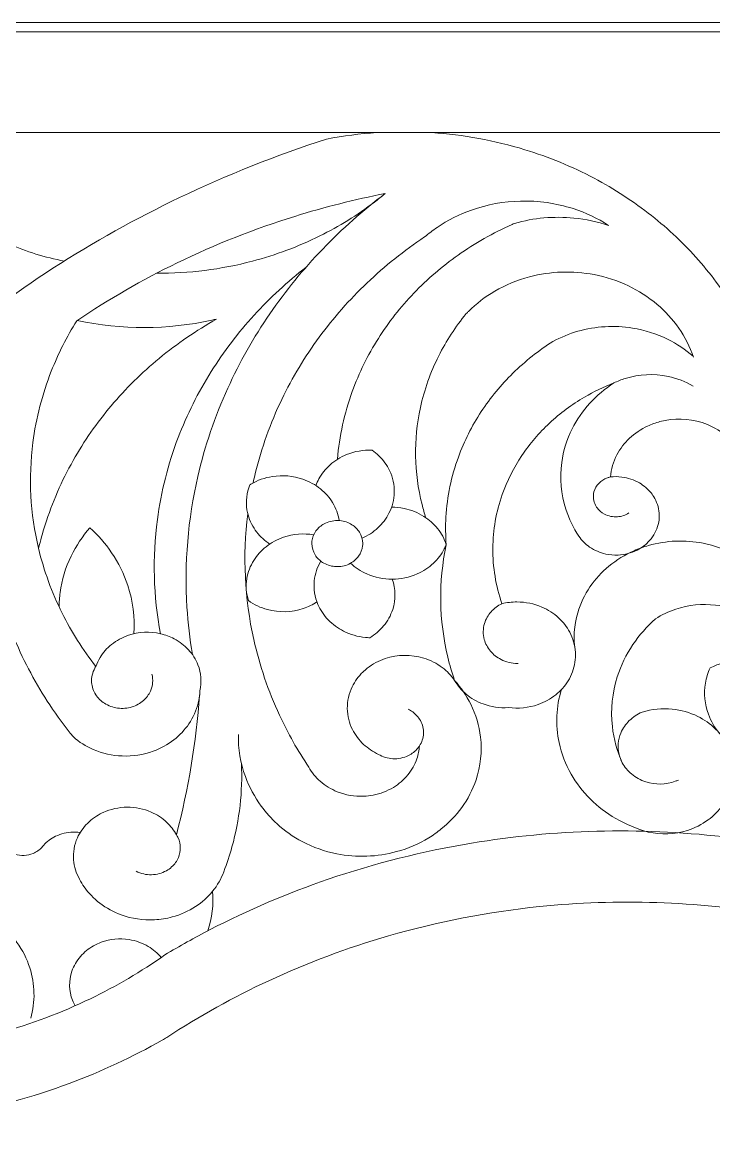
# Model space of a CAD drawing. Header units: millimetres. Extents: x 4600 to 4846, y 410 to 672.
# Drawn here: x 4638.1 to 4675.4, y 611.7 to 672.3 of the extents above; entities that cross this region are included whole.
import ezdxf

# ---------------------------------------------------------------- set-up
doc = ezdxf.new("R2010")
doc.units = ezdxf.units.MM
doc.header["$MEASUREMENT"] = 0
doc.layers.add('SITARA ALL', color=18, linetype='Continuous', true_color=0x000000)

msp = doc.modelspace()

# ---------------------------------------------------------------- linework, layer by layer
at = {"layer": 'SITARA ALL', "lineweight": 9}
for points, knots in [([(4601.51, 672.296), (4601.51, 672.296), (4845.51, 672.296), (4845.51, 672.296), (4845.51, 672.296), (4845.51, 550.296), (4845.51, 550.296), (4845.51, 550.296), (4601.51, 550.296), (4601.51, 550.296), (4601.51, 550.296), (4601.51, 672.296), (4601.51, 672.296)], [0, 0, 0, 0, 0.25, 0.25, 0.25, 0.5, 0.5, 0.5, 0.75, 0.75, 0.75, 1, 1, 1, 1]), ([(4603.512, 626.277), (4603.512, 626.277), (4603.512, 671.796), (4603.512, 671.796), (4603.512, 671.796), (4703.51, 671.796), (4703.51, 671.796), (4703.51, 671.796), (4803.507, 671.796), (4803.507, 671.796), (4803.507, 671.796), (4803.507, 626.277), (4803.507, 626.277)], [0, 0, 0, 0, 0.2, 0.2, 0.2, 0.4, 0.4, 0.4, 0.6, 0.6, 0.6, 1, 1, 1, 1]), ([(4640.404, 659.423), (4639.363, 659.616), (4638.349, 659.932), (4637.383, 660.364), (4636.551, 660.736), (4635.761, 661.197), (4635.028, 661.738), (4634.34, 662.246), (4633.709, 662.826), (4633.145, 663.468), (4632.594, 664.098), (4632.114, 664.787), (4631.716, 665.523), (4631.459, 665.999), (4631.238, 666.494), (4631.056, 667.003), (4630.711, 666.706), (4630.413, 666.359), (4630.169, 665.975), (4629.905, 665.558), (4629.716, 665.1), (4629.608, 664.619), (4629.446, 663.886), (4629.487, 663.124), (4629.726, 662.412), (4629.877, 661.963), (4630.1, 661.542), (4630.387, 661.165), (4630.448, 661.085), (4630.511, 661.006), (4630.577, 660.93)], [0, 0, 0, 0, 0.090909, 0.090909, 0.090909, 0.181818, 0.181818, 0.181818, 0.272727, 0.272727, 0.272727, 0.363636, 0.363636, 0.363636, 0.454545, 0.454545, 0.454545, 0.545455, 0.545455, 0.545455, 0.636364, 0.636364, 0.636364, 0.727273, 0.727273, 0.727273, 0.818182, 0.818182, 0.818182, 1, 1, 1, 1]), ([(4657.274, 666.353), (4656.362, 666.293), (4655.454, 666.177), (4654.556, 666.005), (4651.842, 665.13), (4649.189, 664.074), (4646.616, 662.844), (4644.261, 661.718), (4641.981, 660.445), (4639.787, 659.031), (4637.672, 657.667), (4635.645, 656.172), (4633.719, 654.553), (4631.852, 652.984), (4630.088, 651.298), (4628.435, 649.504), (4626.819, 647.751), (4625.318, 645.895), (4623.942, 643.948), (4622.54, 641.966), (4621.276, 639.89), (4620.157, 637.736), (4618.977, 635.464), (4617.968, 633.109), (4617.137, 630.688)], [0, 0, 0, 0, 0.111111, 0.111111, 0.111111, 0.222222, 0.222222, 0.222222, 0.333333, 0.333333, 0.333333, 0.444444, 0.444444, 0.444444, 0.555556, 0.555556, 0.555556, 0.666667, 0.666667, 0.666667, 0.777778, 0.777778, 0.777778, 1, 1, 1, 1]), ([(4660.234, 666.353), (4661.938, 666.241), (4663.623, 665.932), (4665.257, 665.433), (4666.55, 665.038), (4667.802, 664.521), (4668.998, 663.889), (4670.088, 663.312), (4671.125, 662.637), (4672.093, 661.873), (4673.01, 661.15), (4673.859, 660.346), (4674.63, 659.469), (4675.393, 658.602), (4676.073, 657.663), (4676.66, 656.668), (4677.059, 655.991), (4677.411, 655.288), (4677.716, 654.563), (4678.196, 656.727), (4678.868, 658.845), (4679.723, 660.89), (4680.11, 661.817), (4680.533, 662.729), (4680.992, 663.623), (4681.219, 664.038), (4681.506, 664.419), (4681.844, 664.751), (4682.197, 665.098), (4682.597, 665.394), (4683.032, 665.629), (4683.538, 665.903), (4684.084, 666.098), (4684.649, 666.207), (4684.905, 666.257), (4685.165, 666.29), (4685.425, 666.305), (4686.63, 666.506), (4687.864, 666.449), (4689.045, 666.14), (4689.75, 665.956), (4690.428, 665.679), (4691.061, 665.318), (4691.618, 665), (4692.133, 664.614), (4692.596, 664.17), (4693.035, 663.747), (4693.419, 663.27), (4693.738, 662.751), (4693.754, 662.726), (4693.769, 662.7), (4693.784, 662.675), (4694.038, 662.233), (4694.353, 661.829), (4694.72, 661.475), (4695.102, 661.107), (4695.533, 660.793), (4695.999, 660.541), (4696.184, 660.441), (4696.373, 660.35), (4696.566, 660.27), (4697.22, 660.049), (4697.928, 660.051), (4698.58, 660.275), (4698.906, 660.386), (4699.209, 660.554), (4699.476, 660.772), (4699.716, 660.967), (4699.919, 661.202), (4700.077, 661.468), (4700.105, 661.516), (4700.132, 661.564), (4700.157, 661.613), (4700.39, 661.622), (4700.618, 661.688), (4700.82, 661.806), (4700.986, 661.902), (4701.127, 662.036), (4701.234, 662.195), (4701.347, 662.366), (4701.411, 662.564), (4701.419, 662.769), (4701.421, 662.802), (4701.42, 662.836), (4701.418, 662.87), (4701.406, 663.071), (4701.34, 663.264), (4701.227, 663.43), (4701.119, 663.589), (4700.977, 663.72), (4700.811, 663.815), (4700.606, 663.933), (4700.374, 663.997), (4700.138, 664.003), (4700.098, 664.004), (4700.059, 664.003), (4700.019, 664.001)], [0, 0, 0, 0, 0.030303, 0.030303, 0.030303, 0.060606, 0.060606, 0.060606, 0.090909, 0.090909, 0.090909, 0.121212, 0.121212, 0.121212, 0.151515, 0.151515, 0.151515, 0.181818, 0.181818, 0.181818, 0.212121, 0.212121, 0.212121, 0.242424, 0.242424, 0.242424, 0.272727, 0.272727, 0.272727, 0.30303, 0.30303, 0.30303, 0.333333, 0.333333, 0.333333, 0.363636, 0.363636, 0.363636, 0.393939, 0.393939, 0.393939, 0.424242, 0.424242, 0.424242, 0.454545, 0.454545, 0.454545, 0.484848, 0.484848, 0.484848, 0.515152, 0.515152, 0.515152, 0.545455, 0.545455, 0.545455, 0.575758, 0.575758, 0.575758, 0.606061, 0.606061, 0.606061, 0.636364, 0.636364, 0.636364, 0.666667, 0.666667, 0.666667, 0.69697, 0.69697, 0.69697, 0.727273, 0.727273, 0.727273, 0.757576, 0.757576, 0.757576, 0.787879, 0.787879, 0.787879, 0.818182, 0.818182, 0.818182, 0.848485, 0.848485, 0.848485, 0.878788, 0.878788, 0.878788, 0.909091, 0.909091, 0.909091, 0.939394, 0.939394, 0.939394, 1, 1, 1, 1]), ([(4645.128, 637.132), (4645.208, 636.829), (4645.181, 636.507), (4645.052, 636.222), (4644.963, 636.026), (4644.833, 635.851), (4644.67, 635.71), (4644.492, 635.555), (4644.283, 635.439), (4644.057, 635.37), (4643.804, 635.292), (4643.537, 635.27), (4643.275, 635.306), (4643.021, 635.34), (4642.778, 635.429), (4642.563, 635.567), (4642.378, 635.686), (4642.22, 635.842), (4642.099, 636.026), (4641.968, 636.225), (4641.891, 636.455), (4641.874, 636.692), (4641.856, 636.96), (4641.917, 637.227), (4642.049, 637.46), (4642.065, 637.49), (4642.083, 637.519), (4642.102, 637.547), (4641.4, 638.445), (4640.79, 639.411), (4640.281, 640.43), (4639.725, 641.542), (4639.298, 642.715), (4639.009, 643.924), (4638.562, 645.792), (4638.459, 647.726), (4638.704, 649.63), (4638.875, 650.95), (4639.21, 652.244), (4639.7, 653.481), (4640.074, 654.427), (4640.534, 655.336), (4641.074, 656.198), (4642.804, 657.37), (4644.617, 658.415), (4646.497, 659.328), (4648.546, 660.322), (4650.668, 661.161), (4652.843, 661.836), (4654.447, 662.334), (4656.076, 662.745), (4657.724, 663.067), (4656.521, 662.159), (4655.392, 661.157), (4654.346, 660.072), (4653.3, 658.986), (4652.345, 657.817), (4651.49, 656.574), (4650.618, 655.306), (4649.859, 653.964), (4649.222, 652.562), (4648.527, 651.033), (4647.986, 649.438), (4647.607, 647.802), (4647.072, 645.489), (4646.874, 643.113), (4647.02, 640.744), (4647.072, 639.891), (4647.169, 639.041), (4647.31, 638.198)], [0, 0, 0, 0, 0.041667, 0.041667, 0.041667, 0.083333, 0.083333, 0.083333, 0.125, 0.125, 0.125, 0.166667, 0.166667, 0.166667, 0.208333, 0.208333, 0.208333, 0.25, 0.25, 0.25, 0.291667, 0.291667, 0.291667, 0.333333, 0.333333, 0.333333, 0.375, 0.375, 0.375, 0.416667, 0.416667, 0.416667, 0.458333, 0.458333, 0.458333, 0.5, 0.5, 0.5, 0.541667, 0.541667, 0.541667, 0.583333, 0.583333, 0.583333, 0.625, 0.625, 0.625, 0.666667, 0.666667, 0.666667, 0.708333, 0.708333, 0.708333, 0.75, 0.75, 0.75, 0.791667, 0.791667, 0.791667, 0.833333, 0.833333, 0.833333, 0.875, 0.875, 0.875, 0.916667, 0.916667, 0.916667, 1, 1, 1, 1]), ([(4645.376, 658.763), (4647.124, 658.753), (4648.865, 658.973), (4650.555, 659.417), (4651.809, 659.747), (4653.026, 660.202), (4654.188, 660.777), (4655.227, 661.29), (4656.214, 661.901), (4657.137, 662.601), (4657.336, 662.753), (4657.532, 662.908), (4657.724, 663.067)], [0, 0, 0, 0, 0.2, 0.2, 0.2, 0.4, 0.4, 0.4, 0.6, 0.6, 0.6, 1, 1, 1, 1]), ([(4655.142, 648.727), (4655.245, 649.976), (4655.514, 651.205), (4655.942, 652.383), (4656.306, 653.388), (4656.779, 654.349), (4657.351, 655.251), (4657.906, 656.126), (4658.547, 656.943), (4659.264, 657.69), (4659.993, 658.449), (4660.792, 659.136), (4661.652, 659.742), (4662.566, 660.387), (4663.541, 660.942), (4664.563, 661.399), (4664.605, 661.419), (4664.649, 661.438), (4664.692, 661.457), (4665.736, 661.751), (4666.826, 661.847), (4667.906, 661.742), (4668.542, 661.681), (4669.17, 661.549), (4669.778, 661.349), (4669.179, 661.732), (4668.534, 662.036), (4667.857, 662.252), (4666.942, 662.545), (4665.984, 662.682), (4665.023, 662.658), (4664.121, 662.637), (4663.228, 662.474), (4662.377, 662.174), (4661.719, 661.943), (4661.094, 661.628), (4660.517, 661.237), (4660.283, 661.078), (4660.059, 660.907), (4659.844, 660.724), (4658.739, 659.985), (4657.699, 659.154), (4656.736, 658.238), (4655.793, 657.342), (4654.932, 656.365), (4654.16, 655.318), (4653.384, 654.264), (4652.707, 653.14), (4652.139, 651.961), (4651.522, 650.683), (4651.042, 649.343), (4650.707, 647.964), (4650.666, 647.795), (4650.627, 647.626), (4650.59, 647.456)], [0, 0, 0, 0, 0.052632, 0.052632, 0.052632, 0.105263, 0.105263, 0.105263, 0.157895, 0.157895, 0.157895, 0.210526, 0.210526, 0.210526, 0.263158, 0.263158, 0.263158, 0.315789, 0.315789, 0.315789, 0.368421, 0.368421, 0.368421, 0.421053, 0.421053, 0.421053, 0.473684, 0.473684, 0.473684, 0.526316, 0.526316, 0.526316, 0.578947, 0.578947, 0.578947, 0.631579, 0.631579, 0.631579, 0.684211, 0.684211, 0.684211, 0.736842, 0.736842, 0.736842, 0.789474, 0.789474, 0.789474, 0.842105, 0.842105, 0.842105, 0.894737, 0.894737, 0.894737, 1, 1, 1, 1]), ([(4653.454, 659.1), (4652.444, 658.315), (4651.502, 657.446), (4650.639, 656.501), (4649.78, 655.56), (4649.007, 654.545), (4648.329, 653.466), (4647.619, 652.338), (4647.022, 651.142), (4646.545, 649.897), (4646, 648.471), (4645.623, 646.987), (4645.421, 645.474), (4645.149, 643.425), (4645.207, 641.346), (4645.594, 639.315)], [0, 0, 0, 0, 0.166667, 0.166667, 0.166667, 0.333333, 0.333333, 0.333333, 0.5, 0.5, 0.5, 0.666667, 0.666667, 0.666667, 1, 1, 1, 1]), ([(4674.355, 654.229), (4674.167, 654.79), (4673.899, 655.321), (4673.561, 655.806), (4673.228, 656.282), (4672.834, 656.713), (4672.39, 657.088), (4671.919, 657.485), (4671.399, 657.82), (4670.842, 658.084), (4670.254, 658.364), (4669.633, 658.567), (4668.994, 658.689), (4667.836, 658.912), (4666.643, 658.871), (4665.503, 658.571), (4664.846, 658.398), (4664.216, 658.137), (4663.629, 657.795), (4663.113, 657.495), (4662.638, 657.13), (4662.215, 656.709), (4662.174, 656.669), (4662.134, 656.627), (4662.094, 656.586), (4661.515, 655.882), (4661.017, 655.117), (4660.606, 654.304), (4660.16, 653.419), (4659.827, 652.482), (4659.617, 651.513), (4659.242, 649.789), (4659.273, 648.003), (4659.706, 646.293), (4659.767, 646.052), (4659.836, 645.814), (4659.912, 645.577)], [0, 0, 0, 0, 0.076923, 0.076923, 0.076923, 0.153846, 0.153846, 0.153846, 0.230769, 0.230769, 0.230769, 0.307692, 0.307692, 0.307692, 0.384615, 0.384615, 0.384615, 0.461538, 0.461538, 0.461538, 0.538462, 0.538462, 0.538462, 0.615385, 0.615385, 0.615385, 0.692308, 0.692308, 0.692308, 0.769231, 0.769231, 0.769231, 0.846154, 0.846154, 0.846154, 1, 1, 1, 1]), ([(4641.099, 656.216), (4643.496, 655.705), (4645.974, 655.712), (4648.368, 656.234), (4648.449, 656.252), (4648.53, 656.27), (4648.611, 656.289), (4647.521, 655.675), (4646.488, 654.967), (4645.523, 654.173), (4644.585, 653.4), (4643.719, 652.546), (4642.934, 651.618), (4642.158, 650.7), (4641.469, 649.71), (4640.877, 648.663), (4640.254, 647.559), (4639.747, 646.394), (4639.364, 645.185), (4639.231, 644.764), (4639.114, 644.339), (4639.012, 643.909)], [0, 0, 0, 0, 0.125, 0.125, 0.125, 0.25, 0.25, 0.25, 0.375, 0.375, 0.375, 0.5, 0.5, 0.5, 0.625, 0.625, 0.625, 0.75, 0.75, 0.75, 1, 1, 1, 1]), ([(4674.336, 654.287), (4673.919, 654.654), (4673.456, 654.963), (4672.957, 655.208), (4672.36, 655.5), (4671.722, 655.702), (4671.065, 655.806), (4670.082, 655.964), (4669.076, 655.905), (4668.118, 655.633), (4667.65, 655.501), (4667.198, 655.317), (4666.771, 655.084), (4665.995, 654.591), (4665.273, 654.018), (4664.615, 653.376), (4663.971, 652.747), (4663.396, 652.051), (4662.901, 651.299), (4662.396, 650.533), (4661.982, 649.711), (4661.667, 648.849), (4661.287, 647.808), (4661.061, 646.717), (4660.997, 645.61), (4660.969, 645.113), (4660.973, 644.615), (4661.011, 644.119), (4660.588, 642.116), (4660.617, 640.045), (4661.098, 638.056), (4661.202, 637.628), (4661.325, 637.205), (4661.468, 636.789), (4661.285, 637.06), (4661.058, 637.298), (4660.796, 637.493), (4660.495, 637.718), (4660.158, 637.889), (4659.798, 637.998), (4659.119, 638.204), (4658.394, 638.195), (4657.72, 637.972), (4657.37, 637.857), (4657.042, 637.682), (4656.751, 637.454), (4656.669, 637.39), (4656.591, 637.322), (4656.516, 637.249), (4656.278, 637.02), (4656.083, 636.752), (4655.938, 636.455), (4655.758, 636.089), (4655.668, 635.685), (4655.673, 635.277), (4655.68, 634.883), (4655.776, 634.496), (4655.954, 634.144), (4656.105, 633.845), (4656.308, 633.575), (4656.553, 633.347), (4656.791, 633.126), (4657.061, 632.943), (4657.355, 632.806), (4657.59, 632.666), (4657.855, 632.586), (4658.129, 632.573), (4658.42, 632.557), (4658.711, 632.616), (4658.973, 632.745), (4659.167, 632.84), (4659.339, 632.975), (4659.477, 633.141), (4659.508, 633.18), (4659.538, 633.22), (4659.566, 633.261), (4659.697, 633.459), (4659.774, 633.688), (4659.787, 633.925), (4659.799, 634.173), (4659.74, 634.419), (4659.618, 634.634), (4659.514, 634.817), (4659.372, 634.976), (4659.202, 635.098), (4659.127, 635.153), (4659.047, 635.201), (4658.964, 635.241)], [0, 0, 0, 0, 0.033333, 0.033333, 0.033333, 0.066667, 0.066667, 0.066667, 0.1, 0.1, 0.1, 0.133333, 0.133333, 0.133333, 0.166667, 0.166667, 0.166667, 0.2, 0.2, 0.2, 0.233333, 0.233333, 0.233333, 0.266667, 0.266667, 0.266667, 0.3, 0.3, 0.3, 0.333333, 0.333333, 0.333333, 0.366667, 0.366667, 0.366667, 0.4, 0.4, 0.4, 0.433333, 0.433333, 0.433333, 0.466667, 0.466667, 0.466667, 0.5, 0.5, 0.5, 0.533333, 0.533333, 0.533333, 0.566667, 0.566667, 0.566667, 0.6, 0.6, 0.6, 0.633333, 0.633333, 0.633333, 0.666667, 0.666667, 0.666667, 0.7, 0.7, 0.7, 0.733333, 0.733333, 0.733333, 0.766667, 0.766667, 0.766667, 0.8, 0.8, 0.8, 0.833333, 0.833333, 0.833333, 0.866667, 0.866667, 0.866667, 0.9, 0.9, 0.9, 0.933333, 0.933333, 0.933333, 1, 1, 1, 1]), ([(4674.347, 652.674), (4673.924, 652.922), (4673.464, 653.099), (4672.984, 653.198), (4672.218, 653.356), (4671.425, 653.319), (4670.677, 653.089), (4670.464, 653.023), (4670.256, 652.942), (4670.056, 652.845)], [0, 0, 0, 0, 0.25, 0.25, 0.25, 0.5, 0.5, 0.5, 1, 1, 1, 1]), ([(4649.797, 633.885), (4649.776, 633.109), (4649.903, 632.337), (4650.172, 631.609), (4650.382, 631.038), (4650.672, 630.5), (4651.033, 630.01), (4651.286, 629.668), (4651.57, 629.349), (4651.882, 629.059), (4652.29, 628.682), (4652.746, 628.361), (4653.238, 628.102), (4653.826, 627.792), (4654.457, 627.57), (4655.11, 627.443), (4656.18, 627.232), (4657.285, 627.272), (4658.337, 627.56), (4658.947, 627.726), (4659.53, 627.977), (4660.07, 628.306), (4660.306, 628.45), (4660.532, 628.609), (4660.747, 628.783), (4661.163, 629.117), (4661.533, 629.504), (4661.846, 629.936), (4662.178, 630.392), (4662.439, 630.896), (4662.62, 631.43), (4662.872, 632.173), (4662.955, 632.962), (4662.864, 633.741), (4662.791, 634.358), (4662.612, 634.957), (4662.335, 635.513), (4662.105, 635.975), (4661.813, 636.404), (4661.468, 636.789), (4661.629, 636.512), (4661.837, 636.266), (4662.082, 636.06), (4662.354, 635.831), (4662.665, 635.651), (4662.999, 635.528), (4663.435, 635.367), (4663.901, 635.3), (4664.365, 635.332), (4664.906, 635.26), (4665.455, 635.316), (4665.969, 635.496), (4666.315, 635.616), (4666.637, 635.794), (4666.923, 636.023), (4667.187, 636.233), (4667.412, 636.487), (4667.589, 636.774), (4667.779, 637.081), (4667.904, 637.422), (4667.959, 637.778), (4667.986, 637.959), (4667.994, 638.143), (4667.983, 638.326), (4667.959, 638.7), (4667.856, 639.066), (4667.681, 639.398), (4667.526, 639.691), (4667.321, 639.954), (4667.076, 640.178), (4666.812, 640.419), (4666.51, 640.613), (4666.181, 640.754), (4665.753, 640.936), (4665.293, 641.031), (4664.827, 641.03), (4664.556, 641.031), (4664.285, 640.999), (4664.02, 640.936), (4663.686, 641.899), (4663.52, 642.913), (4663.527, 643.932), (4663.536, 644.917), (4663.708, 645.893), (4664.035, 646.822), (4664.298, 647.569), (4664.655, 648.28), (4665.097, 648.938), (4665.524, 649.572), (4666.022, 650.156), (4666.581, 650.676), (4667.159, 651.213), (4667.794, 651.685), (4668.476, 652.082), (4668.982, 652.377), (4669.51, 652.632), (4670.056, 652.845), (4669.581, 652.537), (4669.148, 652.171), (4668.766, 651.753), (4668.385, 651.337), (4668.063, 650.871), (4667.809, 650.367), (4667.522, 649.797), (4667.33, 649.185), (4667.243, 648.553), (4667.127, 647.708), (4667.204, 646.847), (4667.467, 646.036), (4667.635, 645.518), (4667.873, 645.026), (4668.175, 644.572), (4668.33, 644.344), (4668.526, 644.147), (4668.753, 643.991), (4669.015, 643.812), (4669.309, 643.685), (4669.619, 643.617), (4669.838, 643.569), (4670.063, 643.55), (4670.288, 643.56), (4670.645, 643.575), (4670.995, 643.667), (4671.315, 643.828), (4671.57, 643.956), (4671.798, 644.131), (4671.989, 644.343), (4672.102, 644.469), (4672.199, 644.608), (4672.278, 644.757), (4672.434, 645.048), (4672.513, 645.373), (4672.509, 645.703), (4672.503, 646.023), (4672.419, 646.337), (4672.263, 646.618), (4672.206, 646.722), (4672.14, 646.82), (4672.066, 646.913), (4671.892, 647.13), (4671.68, 647.312), (4671.44, 647.451), (4671.147, 647.621), (4670.823, 647.73), (4670.487, 647.771), (4670.283, 647.796), (4670.077, 647.797), (4669.873, 647.773)], [0, 0, 0, 0, 0.02, 0.02, 0.02, 0.04, 0.04, 0.04, 0.06, 0.06, 0.06, 0.08, 0.08, 0.08, 0.1, 0.1, 0.1, 0.12, 0.12, 0.12, 0.14, 0.14, 0.14, 0.16, 0.16, 0.16, 0.18, 0.18, 0.18, 0.2, 0.2, 0.2, 0.22, 0.22, 0.22, 0.24, 0.24, 0.24, 0.26, 0.26, 0.26, 0.28, 0.28, 0.28, 0.3, 0.3, 0.3, 0.32, 0.32, 0.32, 0.34, 0.34, 0.34, 0.36, 0.36, 0.36, 0.38, 0.38, 0.38, 0.4, 0.4, 0.4, 0.42, 0.42, 0.42, 0.44, 0.44, 0.44, 0.46, 0.46, 0.46, 0.48, 0.48, 0.48, 0.5, 0.5, 0.5, 0.52, 0.52, 0.52, 0.54, 0.54, 0.54, 0.56, 0.56, 0.56, 0.58, 0.58, 0.58, 0.6, 0.6, 0.6, 0.62, 0.62, 0.62, 0.64, 0.64, 0.64, 0.66, 0.66, 0.66, 0.68, 0.68, 0.68, 0.7, 0.7, 0.7, 0.72, 0.72, 0.72, 0.74, 0.74, 0.74, 0.76, 0.76, 0.76, 0.78, 0.78, 0.78, 0.8, 0.8, 0.8, 0.82, 0.82, 0.82, 0.84, 0.84, 0.84, 0.86, 0.86, 0.86, 0.88, 0.88, 0.88, 0.9, 0.9, 0.9, 0.92, 0.92, 0.92, 0.94, 0.94, 0.94, 0.96, 0.96, 0.96, 1, 1, 1, 1]), ([(4670.875, 645.835), (4670.69, 645.712), (4670.475, 645.64), (4670.253, 645.625), (4670.011, 645.607), (4669.768, 645.657), (4669.552, 645.77), (4669.394, 645.852), (4669.258, 645.97), (4669.152, 646.113), (4669.121, 646.157), (4669.093, 646.202), (4669.068, 646.25), (4668.952, 646.471), (4668.924, 646.727), (4668.988, 646.968), (4669.034, 647.141), (4669.125, 647.3), (4669.25, 647.429), (4669.378, 647.561), (4669.535, 647.662), (4669.708, 647.725), (4669.762, 647.744), (4669.817, 647.76), (4669.873, 647.773), (4669.908, 648.193), (4670.029, 648.602), (4670.226, 648.974), (4670.402, 649.305), (4670.631, 649.604), (4670.904, 649.86), (4671.192, 650.129), (4671.52, 650.351), (4671.877, 650.517), (4672.094, 650.618), (4672.319, 650.7), (4672.55, 650.761), (4673.296, 650.956), (4674.083, 650.937), (4674.819, 650.706), (4675.222, 650.58), (4675.602, 650.387), (4675.943, 650.137), (4676.179, 649.964), (4676.392, 649.763), (4676.579, 649.537), (4676.852, 647.222), (4677.278, 644.928), (4677.854, 642.67), (4677.479, 643.032), (4677.056, 643.34), (4676.596, 643.587), (4676.057, 643.876), (4675.477, 644.083), (4674.875, 644.2), (4673.899, 644.391), (4672.893, 644.349), (4671.936, 644.077), (4671.668, 644.001), (4671.405, 643.906), (4671.149, 643.794), (4670.66, 643.58), (4670.202, 643.299), (4669.79, 642.959), (4669.4, 642.638), (4669.057, 642.264), (4668.772, 641.847), (4668.479, 641.42), (4668.255, 640.949), (4668.109, 640.451), (4667.906, 639.761), (4667.863, 639.035), (4667.983, 638.326)], [0, 0, 0, 0, 0.04, 0.04, 0.04, 0.08, 0.08, 0.08, 0.12, 0.12, 0.12, 0.16, 0.16, 0.16, 0.2, 0.2, 0.2, 0.24, 0.24, 0.24, 0.28, 0.28, 0.28, 0.32, 0.32, 0.32, 0.36, 0.36, 0.36, 0.4, 0.4, 0.4, 0.44, 0.44, 0.44, 0.48, 0.48, 0.48, 0.52, 0.52, 0.52, 0.56, 0.56, 0.56, 0.6, 0.6, 0.6, 0.64, 0.64, 0.64, 0.68, 0.68, 0.68, 0.72, 0.72, 0.72, 0.76, 0.76, 0.76, 0.8, 0.8, 0.8, 0.84, 0.84, 0.84, 0.88, 0.88, 0.88, 0.92, 0.92, 0.92, 1, 1, 1, 1]), ([(4656.47, 644.468), (4656.784, 644.607), (4657.073, 644.797), (4657.326, 645.03), (4657.569, 645.255), (4657.771, 645.52), (4657.923, 645.815), (4658.101, 646.162), (4658.2, 646.544), (4658.21, 646.934), (4658.22, 647.345), (4658.133, 647.751), (4657.955, 648.12), (4657.811, 648.419), (4657.616, 648.689), (4657.378, 648.92), (4657.265, 649.03), (4657.143, 649.131), (4657.014, 649.223), (4656.542, 649.24), (4656.073, 649.158), (4655.636, 648.98), (4655.308, 648.848), (4655.006, 648.66), (4654.741, 648.425), (4654.498, 648.209), (4654.294, 647.952), (4654.139, 647.666), (4654.077, 647.551), (4654.024, 647.431), (4653.98, 647.308)], [0, 0, 0, 0, 0.090909, 0.090909, 0.090909, 0.181818, 0.181818, 0.181818, 0.272727, 0.272727, 0.272727, 0.363636, 0.363636, 0.363636, 0.454545, 0.454545, 0.454545, 0.545455, 0.545455, 0.545455, 0.636364, 0.636364, 0.636364, 0.727273, 0.727273, 0.727273, 0.818182, 0.818182, 0.818182, 1, 1, 1, 1]), ([(4655.243, 645.42), (4655.188, 645.763), (4655.066, 646.092), (4654.883, 646.388), (4654.71, 646.669), (4654.489, 646.919), (4654.231, 647.126), (4653.946, 647.355), (4653.623, 647.533), (4653.277, 647.652), (4652.748, 647.835), (4652.183, 647.885), (4651.631, 647.799), (4651.223, 647.736), (4650.831, 647.598), (4650.474, 647.391), (4650.455, 647.38), (4650.436, 647.369), (4650.417, 647.357), (4650.241, 646.926), (4650.186, 646.455), (4650.26, 645.996), (4650.318, 645.644), (4650.447, 645.309), (4650.639, 645.009), (4650.817, 644.733), (4651.04, 644.489), (4651.3, 644.289), (4651.362, 644.241), (4651.425, 644.196), (4651.491, 644.153)], [0, 0, 0, 0, 0.090909, 0.090909, 0.090909, 0.181818, 0.181818, 0.181818, 0.272727, 0.272727, 0.272727, 0.363636, 0.363636, 0.363636, 0.454545, 0.454545, 0.454545, 0.545455, 0.545455, 0.545455, 0.636364, 0.636364, 0.636364, 0.727273, 0.727273, 0.727273, 0.818182, 0.818182, 0.818182, 1, 1, 1, 1]), ([(4655.849, 643.118), (4656.107, 642.879), (4656.403, 642.685), (4656.726, 642.545), (4657.158, 642.356), (4657.625, 642.26), (4658.097, 642.262), (4658.561, 642.264), (4659.019, 642.36), (4659.443, 642.545), (4659.767, 642.686), (4660.064, 642.881), (4660.322, 643.121), (4660.559, 643.342), (4660.757, 643.602), (4660.907, 643.89), (4660.945, 643.965), (4660.98, 644.041), (4661.011, 644.119), (4660.912, 644.433), (4660.756, 644.727), (4660.55, 644.985), (4660.341, 645.246), (4660.09, 645.47), (4659.807, 645.646), (4659.479, 645.851), (4659.117, 645.995), (4658.739, 646.071), (4658.516, 646.117), (4658.29, 646.14), (4658.063, 646.14)], [0, 0, 0, 0, 0.090909, 0.090909, 0.090909, 0.181818, 0.181818, 0.181818, 0.272727, 0.272727, 0.272727, 0.363636, 0.363636, 0.363636, 0.454545, 0.454545, 0.454545, 0.545455, 0.545455, 0.545455, 0.636364, 0.636364, 0.636364, 0.727273, 0.727273, 0.727273, 0.818182, 0.818182, 0.818182, 1, 1, 1, 1]), ([(4650.304, 645.781), (4650.018, 643.52), (4650.127, 641.227), (4650.627, 639.003), (4650.943, 637.597), (4651.409, 636.228), (4652.016, 634.921), (4652.469, 633.947), (4652.997, 633.008), (4653.594, 632.114), (4653.755, 631.828), (4653.964, 631.571), (4654.212, 631.355), (4654.485, 631.117), (4654.796, 630.927), (4655.132, 630.793), (4655.585, 630.613), (4656.071, 630.53), (4656.558, 630.552), (4656.729, 630.559), (4656.899, 630.578), (4657.066, 630.611), (4657.453, 630.684), (4657.823, 630.825), (4658.161, 631.028), (4658.456, 631.204), (4658.719, 631.43), (4658.939, 631.694), (4659.156, 631.955), (4659.323, 632.253), (4659.432, 632.574), (4659.507, 632.796), (4659.552, 633.027), (4659.566, 633.261)], [0, 0, 0, 0, 0.083333, 0.083333, 0.083333, 0.166667, 0.166667, 0.166667, 0.25, 0.25, 0.25, 0.333333, 0.333333, 0.333333, 0.416667, 0.416667, 0.416667, 0.5, 0.5, 0.5, 0.583333, 0.583333, 0.583333, 0.666667, 0.666667, 0.666667, 0.75, 0.75, 0.75, 0.833333, 0.833333, 0.833333, 1, 1, 1, 1]), ([(4656.507, 644.18), (4656.506, 644.395), (4656.445, 644.606), (4656.331, 644.789), (4656.228, 644.953), (4656.089, 645.092), (4655.926, 645.196), (4655.73, 645.32), (4655.507, 645.396), (4655.276, 645.417), (4655.228, 645.421), (4655.181, 645.424), (4655.133, 645.424), (4654.885, 645.424), (4654.641, 645.362), (4654.422, 645.244), (4654.249, 645.15), (4654.099, 645.019), (4653.983, 644.86), (4653.864, 644.696), (4653.789, 644.504), (4653.766, 644.302), (4653.762, 644.261), (4653.759, 644.22), (4653.759, 644.18), (4653.76, 643.964), (4653.821, 643.753), (4653.936, 643.57), (4654.039, 643.406), (4654.177, 643.267), (4654.341, 643.163), (4654.537, 643.039), (4654.76, 642.963), (4654.991, 642.942), (4655.038, 642.938), (4655.086, 642.936), (4655.133, 642.936), (4655.382, 642.935), (4655.626, 642.997), (4655.844, 643.115), (4656.017, 643.209), (4656.167, 643.34), (4656.283, 643.499), (4656.403, 643.663), (4656.478, 643.856), (4656.5, 644.058), (4656.505, 644.098), (4656.507, 644.139), (4656.507, 644.18)], [0, 0, 0, 0, 0.0625, 0.0625, 0.0625, 0.125, 0.125, 0.125, 0.1875, 0.1875, 0.1875, 0.25, 0.25, 0.25, 0.3125, 0.3125, 0.3125, 0.375, 0.375, 0.375, 0.4375, 0.4375, 0.4375, 0.5, 0.5, 0.5, 0.5625, 0.5625, 0.5625, 0.625, 0.625, 0.625, 0.6875, 0.6875, 0.6875, 0.75, 0.75, 0.75, 0.8125, 0.8125, 0.8125, 0.875, 0.875, 0.875, 0.9375, 0.9375, 0.9375, 1, 1, 1, 1]), ([(4644.154, 639.315), (4644.214, 640.197), (4644.102, 641.081), (4643.825, 641.92), (4643.617, 642.548), (4643.324, 643.143), (4642.952, 643.689), (4642.618, 644.183), (4642.226, 644.635), (4641.786, 645.037), (4641.381, 644.575), (4641.04, 644.061), (4640.771, 643.509), (4640.468, 642.887), (4640.266, 642.221), (4640.173, 641.535), (4640.139, 641.281), (4640.12, 641.025), (4640.117, 640.768)], [0, 0, 0, 0, 0.142857, 0.142857, 0.142857, 0.285714, 0.285714, 0.285714, 0.428571, 0.428571, 0.428571, 0.571429, 0.571429, 0.571429, 0.714286, 0.714286, 0.714286, 1, 1, 1, 1]), ([(4653.865, 644.657), (4653.318, 644.743), (4652.759, 644.695), (4652.235, 644.518), (4651.893, 644.402), (4651.574, 644.23), (4651.289, 644.007), (4651.028, 643.802), (4650.803, 643.554), (4650.625, 643.273), (4650.435, 642.973), (4650.308, 642.638), (4650.25, 642.287), (4650.186, 641.89), (4650.216, 641.484), (4650.338, 641.1), (4650.649, 640.88), (4650.996, 640.717), (4651.364, 640.619), (4652.001, 640.449), (4652.674, 640.469), (4653.3, 640.678), (4653.56, 640.764), (4653.807, 640.884), (4654.036, 641.034)], [0, 0, 0, 0, 0.111111, 0.111111, 0.111111, 0.222222, 0.222222, 0.222222, 0.333333, 0.333333, 0.333333, 0.444444, 0.444444, 0.444444, 0.555556, 0.555556, 0.555556, 0.666667, 0.666667, 0.666667, 0.777778, 0.777778, 0.777778, 1, 1, 1, 1]), ([(4654.24, 643.235), (4654.049, 642.91), (4653.93, 642.547), (4653.892, 642.172), (4653.849, 641.738), (4653.917, 641.3), (4654.089, 640.899), (4654.223, 640.589), (4654.411, 640.307), (4654.645, 640.065), (4654.884, 639.818), (4655.163, 639.613), (4655.47, 639.458), (4655.84, 639.271), (4656.242, 639.154), (4656.655, 639.114), (4656.732, 639.106), (4656.809, 639.101), (4656.886, 639.099), (4657.169, 639.269), (4657.422, 639.486), (4657.634, 639.741), (4657.851, 640.001), (4658.017, 640.299), (4658.122, 640.621), (4658.297, 641.156), (4658.288, 641.733), (4658.098, 642.262)], [0, 0, 0, 0, 0.1, 0.1, 0.1, 0.2, 0.2, 0.2, 0.3, 0.3, 0.3, 0.4, 0.4, 0.4, 0.5, 0.5, 0.5, 0.6, 0.6, 0.6, 0.7, 0.7, 0.7, 0.8, 0.8, 0.8, 1, 1, 1, 1]), ([(4664.02, 640.936), (4663.798, 640.831), (4663.599, 640.682), (4663.434, 640.5), (4663.271, 640.319), (4663.149, 640.104), (4663.078, 639.871), (4662.993, 639.591), (4662.989, 639.293), (4663.065, 639.011), (4663.129, 638.78), (4663.241, 638.565), (4663.396, 638.382), (4663.555, 638.194), (4663.75, 638.039), (4663.969, 637.927), (4664.246, 637.785), (4664.552, 637.708), (4664.864, 637.702), (4664.864, 637.702), (4664.894, 637.702), (4664.894, 637.702)], [0, 0, 0, 0, 0.125, 0.125, 0.125, 0.25, 0.25, 0.25, 0.375, 0.375, 0.375, 0.5, 0.5, 0.5, 0.625, 0.625, 0.625, 0.75, 0.75, 0.75, 1, 1, 1, 1]), ([(4675.768, 633.936), (4675.509, 634.244), (4675.305, 634.594), (4675.165, 634.97), (4674.965, 635.506), (4674.909, 636.086), (4675.002, 636.651), (4675.049, 636.934), (4675.132, 637.21), (4675.25, 637.472), (4675.734, 637.704), (4676.256, 637.849), (4676.791, 637.901), (4677.455, 637.967), (4678.125, 637.889), (4678.757, 637.674), (4678.992, 637.593), (4679.22, 637.493), (4679.439, 637.375), (4679.367, 637.826), (4679.215, 638.26), (4678.99, 638.658), (4678.781, 639.026), (4678.517, 639.36), (4678.207, 639.648), (4677.876, 639.956), (4677.501, 640.212), (4677.094, 640.408), (4676.604, 640.644), (4676.079, 640.797), (4675.54, 640.859), (4674.819, 640.944), (4674.09, 640.871), (4673.401, 640.644), (4673.014, 640.516), (4672.645, 640.339), (4672.304, 640.116), (4671.841, 639.707), (4671.432, 639.241), (4671.087, 638.729), (4670.726, 638.194), (4670.443, 637.611), (4670.247, 636.996), (4669.97, 636.131), (4669.879, 635.217), (4669.979, 634.314), (4670.055, 633.636), (4670.236, 632.975), (4670.516, 632.352)], [0, 0, 0, 0, 0.058824, 0.058824, 0.058824, 0.117647, 0.117647, 0.117647, 0.176471, 0.176471, 0.176471, 0.235294, 0.235294, 0.235294, 0.294118, 0.294118, 0.294118, 0.352941, 0.352941, 0.352941, 0.411765, 0.411765, 0.411765, 0.470588, 0.470588, 0.470588, 0.529412, 0.529412, 0.529412, 0.588235, 0.588235, 0.588235, 0.647059, 0.647059, 0.647059, 0.705882, 0.705882, 0.705882, 0.764706, 0.764706, 0.764706, 0.823529, 0.823529, 0.823529, 0.882353, 0.882353, 0.882353, 1, 1, 1, 1]), ([(4637.721, 639.012), (4638.24, 637.776), (4638.874, 636.593), (4639.616, 635.476), (4640.012, 634.88), (4640.436, 634.304), (4640.888, 633.749), (4641.208, 633.469), (4641.569, 633.241), (4641.96, 633.073), (4642.456, 632.859), (4642.987, 632.74), (4643.526, 632.72), (4644.096, 632.698), (4644.665, 632.787), (4645.201, 632.982), (4645.602, 633.127), (4645.979, 633.335), (4646.316, 633.596), (4646.63, 633.838), (4646.903, 634.129), (4647.126, 634.456), (4647.357, 634.796), (4647.526, 635.174), (4647.624, 635.573), (4647.678, 635.793), (4647.709, 636.018), (4647.717, 636.244), (4647.823, 636.71), (4647.786, 637.197), (4647.611, 637.642), (4647.494, 637.941), (4647.322, 638.216), (4647.104, 638.451), (4646.882, 638.691), (4646.621, 638.89), (4646.332, 639.042), (4646.099, 639.164), (4645.851, 639.256), (4645.594, 639.315), (4645.019, 639.448), (4644.419, 639.419), (4643.859, 639.232), (4643.528, 639.121), (4643.219, 638.952), (4642.947, 638.734), (4642.701, 638.538), (4642.491, 638.3), (4642.328, 638.031), (4642.235, 637.878), (4642.159, 637.716), (4642.102, 637.547)], [0, 0, 0, 0, 0.055556, 0.055556, 0.055556, 0.111111, 0.111111, 0.111111, 0.166667, 0.166667, 0.166667, 0.222222, 0.222222, 0.222222, 0.277778, 0.277778, 0.277778, 0.333333, 0.333333, 0.333333, 0.388889, 0.388889, 0.388889, 0.444444, 0.444444, 0.444444, 0.5, 0.5, 0.5, 0.555556, 0.555556, 0.555556, 0.611111, 0.611111, 0.611111, 0.666667, 0.666667, 0.666667, 0.722222, 0.722222, 0.722222, 0.777778, 0.777778, 0.777778, 0.833333, 0.833333, 0.833333, 0.888889, 0.888889, 0.888889, 1, 1, 1, 1]), ([(4667.233, 636.309), (4666.945, 635.379), (4666.901, 634.391), (4667.103, 633.439), (4667.231, 632.843), (4667.45, 632.271), (4667.753, 631.743), (4668.034, 631.253), (4668.379, 630.803), (4668.78, 630.405), (4669.193, 629.995), (4669.657, 629.64), (4670.161, 629.348), (4670.71, 629.029), (4671.298, 628.784), (4671.91, 628.618), (4672.611, 628.462), (4673.341, 628.492), (4674.026, 628.707), (4674.426, 628.832), (4674.803, 629.021), (4675.141, 629.267), (4675.447, 629.489), (4675.714, 629.758), (4675.934, 630.065), (4676.158, 630.378), (4676.324, 630.729), (4676.424, 631.101), (4676.507, 631.41), (4676.541, 631.729), (4676.525, 632.048), (4676.502, 632.475), (4676.393, 632.892), (4676.202, 633.275), (4676.036, 633.609), (4675.815, 633.913), (4675.548, 634.175), (4675.265, 634.452), (4674.94, 634.682), (4674.585, 634.856), (4674.155, 635.067), (4673.691, 635.2), (4673.214, 635.247), (4672.665, 635.302), (4672.11, 635.246), (4671.583, 635.082), (4671.327, 634.974), (4671.092, 634.819), (4670.892, 634.626), (4670.697, 634.437), (4670.541, 634.211), (4670.436, 633.96), (4670.284, 633.599), (4670.25, 633.2), (4670.339, 632.819), (4670.377, 632.656), (4670.437, 632.499), (4670.516, 632.352), (4670.64, 632.122), (4670.807, 631.918), (4671.008, 631.75), (4671.236, 631.559), (4671.499, 631.415), (4671.783, 631.325), (4672.303, 631.158), (4672.863, 631.168), (4673.377, 631.355), (4673.433, 631.376), (4673.489, 631.399), (4673.545, 631.424)], [0, 0, 0, 0, 0.041667, 0.041667, 0.041667, 0.083333, 0.083333, 0.083333, 0.125, 0.125, 0.125, 0.166667, 0.166667, 0.166667, 0.208333, 0.208333, 0.208333, 0.25, 0.25, 0.25, 0.291667, 0.291667, 0.291667, 0.333333, 0.333333, 0.333333, 0.375, 0.375, 0.375, 0.416667, 0.416667, 0.416667, 0.458333, 0.458333, 0.458333, 0.5, 0.5, 0.5, 0.541667, 0.541667, 0.541667, 0.583333, 0.583333, 0.583333, 0.625, 0.625, 0.625, 0.666667, 0.666667, 0.666667, 0.708333, 0.708333, 0.708333, 0.75, 0.75, 0.75, 0.791667, 0.791667, 0.791667, 0.833333, 0.833333, 0.833333, 0.875, 0.875, 0.875, 0.916667, 0.916667, 0.916667, 1, 1, 1, 1]), ([(4649.958, 632.317), (4650.03, 630.799), (4649.858, 629.28), (4649.45, 627.817), (4649.324, 627.363), (4649.176, 626.915), (4649.006, 626.475), (4648.865, 626.095), (4648.663, 625.74), (4648.406, 625.425), (4648.145, 625.105), (4647.836, 624.826), (4647.489, 624.6), (4647.101, 624.346), (4646.674, 624.155), (4646.225, 624.035), (4645.911, 623.95), (4645.589, 623.899), (4645.264, 623.882), (4644.655, 623.851), (4644.047, 623.941), (4643.473, 624.147), (4643.056, 624.297), (4642.663, 624.511), (4642.311, 624.781), (4641.989, 625.028), (4641.708, 625.322), (4641.476, 625.655), (4641.383, 625.79), (4641.298, 625.931), (4641.223, 626.078), (4641.04, 626.394), (4640.929, 626.747), (4640.899, 627.111), (4640.867, 627.518), (4640.937, 627.926), (4641.104, 628.298), (4641.237, 628.591), (4641.422, 628.859), (4641.651, 629.085), (4641.884, 629.317), (4642.155, 629.507), (4642.452, 629.648), (4642.452, 629.648), (4642.499, 629.67), (4642.499, 629.67), (4642.906, 629.855), (4643.346, 629.952), (4643.793, 629.955), (4644.238, 629.959), (4644.679, 629.87), (4645.088, 629.693), (4645.4, 629.558), (4645.686, 629.37), (4645.934, 629.137), (4646.141, 628.943), (4646.315, 628.717), (4646.45, 628.468), (4647.097, 630.941), (4647.516, 633.468), (4647.702, 636.018)], [0, 0, 0, 0, 0.047619, 0.047619, 0.047619, 0.095238, 0.095238, 0.095238, 0.142857, 0.142857, 0.142857, 0.190476, 0.190476, 0.190476, 0.238095, 0.238095, 0.238095, 0.285714, 0.285714, 0.285714, 0.333333, 0.333333, 0.333333, 0.380952, 0.380952, 0.380952, 0.428571, 0.428571, 0.428571, 0.47619, 0.47619, 0.47619, 0.52381, 0.52381, 0.52381, 0.571429, 0.571429, 0.571429, 0.619048, 0.619048, 0.619048, 0.666667, 0.666667, 0.666667, 0.714286, 0.714286, 0.714286, 0.761905, 0.761905, 0.761905, 0.809524, 0.809524, 0.809524, 0.857143, 0.857143, 0.857143, 0.904762, 0.904762, 0.904762, 1, 1, 1, 1]), ([(4613.469, 630.305), (4613.059, 630.276), (4612.659, 630.17), (4612.288, 629.992), (4611.983, 629.845), (4611.704, 629.646), (4611.465, 629.405), (4611.235, 629.173), (4611.05, 628.901), (4610.917, 628.603), (4610.751, 628.228), (4610.68, 627.818), (4610.711, 627.408), (4610.733, 627.136), (4610.799, 626.869), (4610.906, 626.617), (4611.032, 626.325), (4611.209, 626.058), (4611.428, 625.828), (4611.659, 625.586), (4611.928, 625.386), (4612.225, 625.235), (4612.598, 625.045), (4613.004, 624.929), (4613.42, 624.894), (4613.921, 624.851), (4614.424, 624.923), (4614.892, 625.104), (4615.122, 625.194), (4615.341, 625.311), (4615.543, 625.453), (4615.899, 625.686), (4616.218, 625.972), (4616.488, 626.301), (4616.758, 626.629), (4616.972, 626.999), (4617.121, 627.397), (4617.242, 627.72), (4617.317, 628.059), (4617.342, 628.403), (4617.447, 629.177), (4617.375, 629.964), (4617.131, 630.705), (4616.961, 631.224), (4616.713, 631.714), (4616.396, 632.159), (4616.087, 632.593), (4615.72, 632.983), (4615.306, 633.318), (4614.868, 633.672), (4614.385, 633.967), (4613.869, 634.193), (4613.796, 634.225), (4613.723, 634.256), (4613.649, 634.285), (4612.954, 634.561), (4612.219, 634.721), (4611.472, 634.757), (4610.635, 634.799), (4609.797, 634.688), (4609, 634.429), (4608.426, 634.242), (4607.881, 633.977), (4607.381, 633.639), (4607.011, 633.39), (4606.67, 633.101), (4606.364, 632.777), (4605.832, 632.29), (4605.36, 631.742), (4604.957, 631.144), (4604.536, 630.519), (4604.198, 629.841), (4603.954, 629.129), (4603.641, 628.219), (4603.492, 627.261), (4603.511, 626.3), (4603.531, 625.384), (4603.704, 624.478), (4604.023, 623.619), (4604.282, 622.921), (4604.63, 622.259), (4605.058, 621.65), (4605.47, 621.066), (4605.948, 620.531), (4606.483, 620.057), (4606.545, 620.002), (4606.608, 619.948), (4606.671, 619.894), (4608.024, 618.859), (4609.454, 617.929), (4610.949, 617.113), (4612.607, 616.207), (4614.336, 615.439), (4616.12, 614.816), (4618.182, 614.094), (4620.305, 613.563), (4622.464, 613.229), (4626.462, 612.608), (4630.534, 612.655), (4634.516, 613.37), (4636.614, 613.746), (4638.673, 614.309), (4640.671, 615.052), (4642.403, 615.696), (4644.081, 616.478), (4645.687, 617.391), (4645.767, 617.437), (4645.847, 617.482), (4645.926, 617.528), (4647.687, 618.683), (4649.529, 619.708), (4651.439, 620.595), (4653.525, 621.564), (4655.683, 622.371), (4657.892, 623.011), (4660.558, 623.782), (4663.289, 624.312), (4666.05, 624.594), (4670.261, 625.026), (4674.512, 624.883), (4678.684, 624.171), (4681.203, 623.742), (4683.682, 623.102), (4686.094, 622.26), (4686.726, 622.039), (4687.353, 621.804), (4687.974, 621.555), (4687.774, 621.275), (4687.633, 620.957), (4687.56, 620.621), (4687.461, 620.156), (4687.501, 619.672), (4687.675, 619.229), (4687.794, 618.928), (4687.968, 618.652), (4688.187, 618.415), (4688.409, 618.176), (4688.669, 617.976), (4688.958, 617.824), (4689.123, 617.737), (4689.295, 617.665), (4689.473, 617.609), (4690.126, 617.404), (4690.826, 617.411), (4691.473, 617.63), (4691.804, 617.742), (4692.113, 617.911), (4692.385, 618.128), (4692.634, 618.327), (4692.846, 618.567), (4693.011, 618.838), (4693.189, 619.13), (4693.305, 619.455), (4693.352, 619.793), (4693.354, 619.813), (4693.357, 619.833), (4693.359, 619.853)], [0, 0, 0, 0, 0.018868, 0.018868, 0.018868, 0.037736, 0.037736, 0.037736, 0.056604, 0.056604, 0.056604, 0.075472, 0.075472, 0.075472, 0.09434, 0.09434, 0.09434, 0.113208, 0.113208, 0.113208, 0.132075, 0.132075, 0.132075, 0.150943, 0.150943, 0.150943, 0.169811, 0.169811, 0.169811, 0.188679, 0.188679, 0.188679, 0.207547, 0.207547, 0.207547, 0.226415, 0.226415, 0.226415, 0.245283, 0.245283, 0.245283, 0.264151, 0.264151, 0.264151, 0.283019, 0.283019, 0.283019, 0.301887, 0.301887, 0.301887, 0.320755, 0.320755, 0.320755, 0.339623, 0.339623, 0.339623, 0.358491, 0.358491, 0.358491, 0.377358, 0.377358, 0.377358, 0.396226, 0.396226, 0.396226, 0.415094, 0.415094, 0.415094, 0.433962, 0.433962, 0.433962, 0.45283, 0.45283, 0.45283, 0.471698, 0.471698, 0.471698, 0.490566, 0.490566, 0.490566, 0.509434, 0.509434, 0.509434, 0.528302, 0.528302, 0.528302, 0.54717, 0.54717, 0.54717, 0.566038, 0.566038, 0.566038, 0.584906, 0.584906, 0.584906, 0.603774, 0.603774, 0.603774, 0.622642, 0.622642, 0.622642, 0.641509, 0.641509, 0.641509, 0.660377, 0.660377, 0.660377, 0.679245, 0.679245, 0.679245, 0.698113, 0.698113, 0.698113, 0.716981, 0.716981, 0.716981, 0.735849, 0.735849, 0.735849, 0.754717, 0.754717, 0.754717, 0.773585, 0.773585, 0.773585, 0.792453, 0.792453, 0.792453, 0.811321, 0.811321, 0.811321, 0.830189, 0.830189, 0.830189, 0.849057, 0.849057, 0.849057, 0.867925, 0.867925, 0.867925, 0.886792, 0.886792, 0.886792, 0.90566, 0.90566, 0.90566, 0.924528, 0.924528, 0.924528, 0.943396, 0.943396, 0.943396, 0.962264, 0.962264, 0.962264, 1, 1, 1, 1]), ([(4690.958, 624.133), (4688.787, 625.153), (4686.541, 626.006), (4684.24, 626.685), (4681.522, 627.487), (4678.74, 628.05), (4675.925, 628.367), (4671.414, 628.876), (4666.856, 628.759), (4662.378, 628.018), (4659.75, 627.583), (4657.162, 626.931), (4654.641, 626.069), (4652.453, 625.322), (4650.325, 624.413), (4648.271, 623.351), (4647.441, 622.922), (4646.624, 622.466), (4645.822, 621.986), (4644.552, 621.089), (4643.209, 620.298), (4641.808, 619.623), (4640.241, 618.867), (4638.61, 618.253), (4636.933, 617.786), (4634.838, 617.203), (4632.684, 616.848), (4630.512, 616.727), (4627.856, 616.577), (4625.19, 616.776), (4622.586, 617.32), (4620.793, 617.693), (4619.038, 618.232), (4617.345, 618.929), (4615.866, 619.538), (4614.442, 620.27), (4613.086, 621.117), (4612.098, 621.735), (4611.151, 622.415), (4610.25, 623.153), (4609.937, 623.459), (4609.672, 623.811), (4609.466, 624.198), (4609.235, 624.633), (4609.086, 625.108), (4609.028, 625.598), (4608.958, 626.21), (4609.033, 626.83), (4609.25, 627.408), (4609.281, 627.491), (4609.314, 627.573), (4609.351, 627.654), (4609.531, 628.051), (4609.771, 628.418), (4610.063, 628.741), (4610.366, 629.076), (4610.717, 629.364), (4611.104, 629.596), (4611.543, 629.859), (4612.02, 630.053), (4612.518, 630.171), (4612.83, 630.245), (4613.149, 630.29), (4613.469, 630.305), (4613.743, 630.347), (4614.023, 630.309), (4614.276, 630.195), (4614.454, 630.115), (4614.611, 629.996), (4614.736, 629.846), (4614.858, 629.701), (4614.941, 629.526), (4614.978, 629.34), (4614.985, 629.304), (4614.99, 629.268), (4614.993, 629.231), (4615.012, 629.01), (4614.964, 628.789), (4614.854, 628.596), (4614.761, 628.433), (4614.632, 628.294), (4614.476, 628.189), (4614.295, 628.066), (4614.086, 627.988), (4613.869, 627.961), (4613.806, 627.953), (4613.742, 627.95), (4613.678, 627.95)], [0, 0, 0, 0, 0.033333, 0.033333, 0.033333, 0.066667, 0.066667, 0.066667, 0.1, 0.1, 0.1, 0.133333, 0.133333, 0.133333, 0.166667, 0.166667, 0.166667, 0.2, 0.2, 0.2, 0.233333, 0.233333, 0.233333, 0.266667, 0.266667, 0.266667, 0.3, 0.3, 0.3, 0.333333, 0.333333, 0.333333, 0.366667, 0.366667, 0.366667, 0.4, 0.4, 0.4, 0.433333, 0.433333, 0.433333, 0.466667, 0.466667, 0.466667, 0.5, 0.5, 0.5, 0.533333, 0.533333, 0.533333, 0.566667, 0.566667, 0.566667, 0.6, 0.6, 0.6, 0.633333, 0.633333, 0.633333, 0.666667, 0.666667, 0.666667, 0.7, 0.7, 0.7, 0.733333, 0.733333, 0.733333, 0.766667, 0.766667, 0.766667, 0.8, 0.8, 0.8, 0.833333, 0.833333, 0.833333, 0.866667, 0.866667, 0.866667, 0.9, 0.9, 0.9, 0.933333, 0.933333, 0.933333, 1, 1, 1, 1]), ([(4636.822, 628.562), (4636.823, 628.35), (4636.883, 628.144), (4636.996, 627.965), (4637.099, 627.804), (4637.237, 627.667), (4637.4, 627.566), (4637.504, 627.501), (4637.617, 627.45), (4637.734, 627.415), (4638.059, 627.316), (4638.407, 627.333), (4638.72, 627.463), (4638.904, 627.538), (4639.069, 627.654), (4639.202, 627.802), (4639.21, 627.811), (4639.218, 627.821), (4639.226, 627.83), (4639.392, 628.034), (4639.596, 628.204), (4639.826, 628.332), (4640.11, 628.489), (4640.425, 628.585), (4640.749, 628.611), (4640.92, 628.625), (4641.093, 628.621), (4641.263, 628.597)], [0, 0, 0, 0, 0.1, 0.1, 0.1, 0.2, 0.2, 0.2, 0.3, 0.3, 0.3, 0.4, 0.4, 0.4, 0.5, 0.5, 0.5, 0.6, 0.6, 0.6, 0.7, 0.7, 0.7, 0.8, 0.8, 0.8, 1, 1, 1, 1]), ([(4644.277, 626.503), (4644.536, 626.369), (4644.824, 626.303), (4645.115, 626.311), (4645.392, 626.318), (4645.664, 626.392), (4645.907, 626.526), (4646.01, 626.584), (4646.106, 626.653), (4646.194, 626.732), (4646.353, 626.875), (4646.478, 627.051), (4646.56, 627.248), (4646.7, 627.586), (4646.693, 627.966), (4646.541, 628.299), (4646.515, 628.357), (4646.484, 628.414), (4646.45, 628.468)], [0, 0, 0, 0, 0.142857, 0.142857, 0.142857, 0.285714, 0.285714, 0.285714, 0.428571, 0.428571, 0.428571, 0.571429, 0.571429, 0.571429, 0.714286, 0.714286, 0.714286, 1, 1, 1, 1]), ([(4638.591, 618.57), (4638.84, 619.461), (4638.822, 620.406), (4638.538, 621.287), (4638.38, 621.779), (4638.146, 622.244), (4637.844, 622.664), (4637.551, 623.072), (4637.203, 623.436), (4636.81, 623.747), (4636.506, 623.988), (4636.179, 624.197), (4635.833, 624.372)], [0, 0, 0, 0, 0.2, 0.2, 0.2, 0.4, 0.4, 0.4, 0.6, 0.6, 0.6, 1, 1, 1, 1]), ([(4645.627, 621.85), (4645.432, 622.086), (4645.197, 622.286), (4644.933, 622.441), (4644.613, 622.631), (4644.259, 622.757), (4643.892, 622.813), (4643.388, 622.892), (4642.873, 622.841), (4642.395, 622.666), (4642.253, 622.614), (4642.115, 622.55), (4641.982, 622.476), (4641.714, 622.326), (4641.474, 622.131), (4641.272, 621.9), (4641.068, 621.666), (4640.911, 621.395), (4640.809, 621.102), (4640.634, 620.593), (4640.646, 620.039), (4640.843, 619.538), (4640.883, 619.436), (4640.93, 619.336), (4640.984, 619.241)], [0, 0, 0, 0, 0.111111, 0.111111, 0.111111, 0.222222, 0.222222, 0.222222, 0.333333, 0.333333, 0.333333, 0.444444, 0.444444, 0.444444, 0.555556, 0.555556, 0.555556, 0.666667, 0.666667, 0.666667, 0.777778, 0.777778, 0.777778, 1, 1, 1, 1])]:
    msp.add_open_spline(points, degree=3, knots=knots, dxfattribs=at)
for points in [[(4631.313, 666.353), (4631.313, 666.353), (4685.752, 666.353), (4685.752, 666.353)], [(4648.148, 623.287), (4648.376, 623.975), (4648.463, 624.702), (4648.406, 625.424)]]:
    msp.add_open_spline(points, degree=3, dxfattribs=at)

doc.saveas('drawing.dxf')
